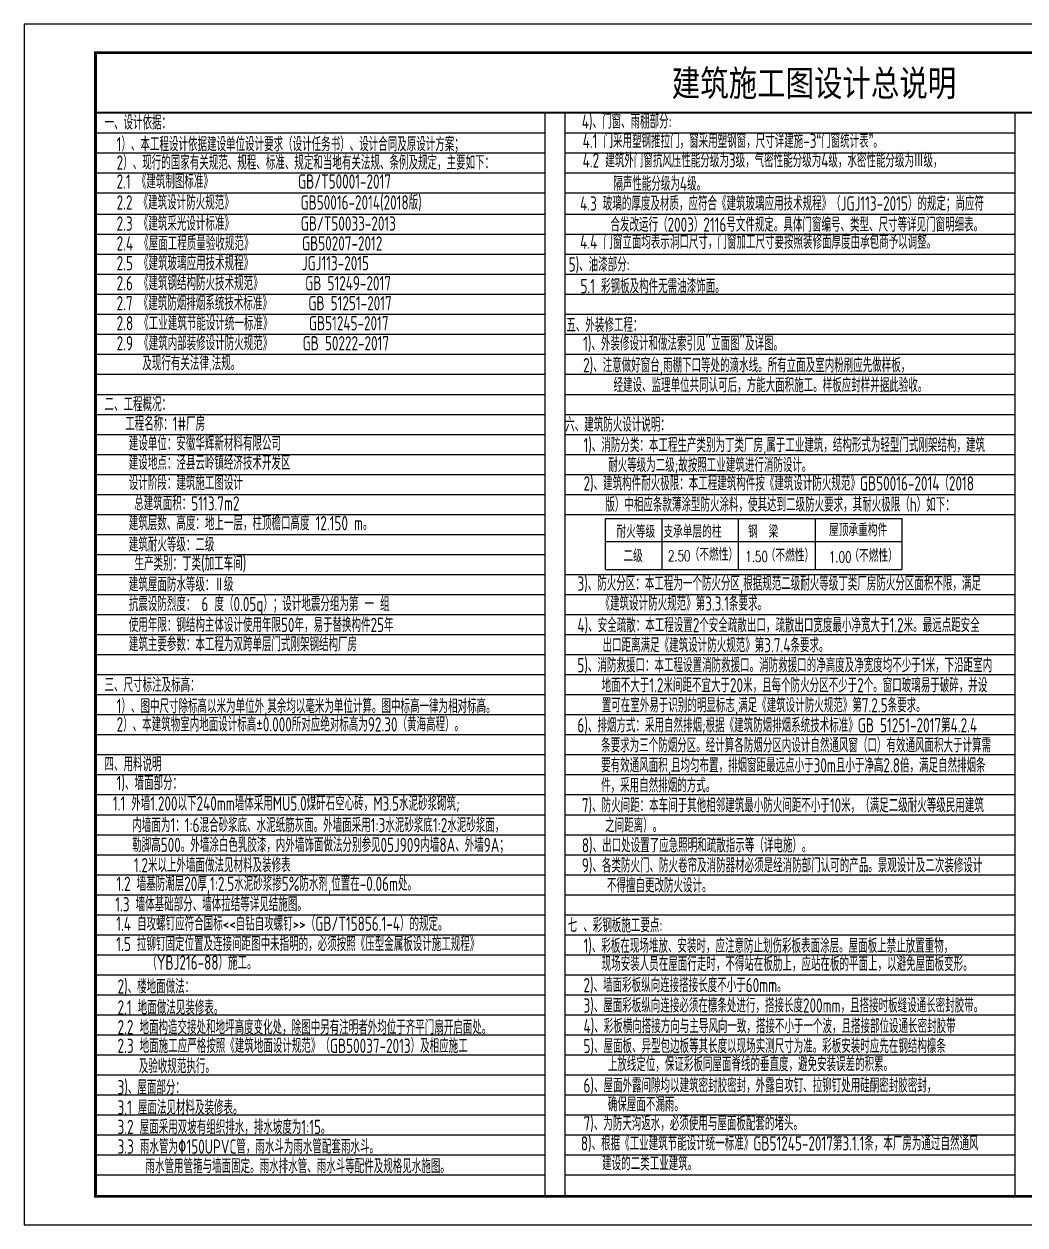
# Model space of a CAD drawing. Extents: x -266287 to 275962, y -324567 to 363765.
# Drawn here: x -195865 to -160870, y 172406 to 214406 of the extents above; entities that cross this region are included whole.
import ezdxf

# ---------------------------------------------------------------- set-up
doc = ezdxf.new("R2010")
doc.units = 0
doc.header["$LTSCALE"] = 1000
doc.layers.get('0').update_dxf_attribs({"linetype": 'CONTINUOUS'})
for name, color, linetype in [('Defpoints-1', 250, 'CONTINUOUS'), ('PUB_TEXT', 7, 'CONTINUOUS'), ('PUB_TITLE', 4, 'CONTINUOUS')]:
    doc.layers.add(name, color=color, linetype=linetype)
doc.styles.add('HZ', font='txt', dxfattribs={"bigfont": 'hztxt'})
doc.styles.add('宋体', font='', dxfattribs={"width": 0.85})
doc.styles.add('探索者', font='tssdeng.shx', dxfattribs={"width": 0.7, "bigfont": 'tssdchn.shx'})
doc.styles.get('宋体').set_extended_font_data('NSimSun')

msp = doc.modelspace()

# ---------------------------------------------------------------- linework, layer by layer
at = {"color": 250}
for p, q in [((-193365.20461, 210606.19076), (-177652.05435, 210606.19076)), ((-176952.05435, 210606.19076), (-161220.12212, 210606.19076)), ((-193365.20461, 209906.19076), (-177652.05435, 209906.19076)), ((-176952.05435, 209906.19076), (-161220.12212, 209906.19076)), ((-193365.20461, 209206.19076), (-177652.05435, 209206.19076)), ((-176952.05435, 209206.19076), (-161220.12212, 209206.19076)), ((-193365.20461, 208506.19076), (-177652.05435, 208506.19076)), ((-176952.05435, 208506.19076), (-161220.12212, 208506.19076)), ((-193365.20461, 207755.38859), (-177652.05435, 207755.38859)), ((-176952.05435, 207755.38859), (-161220.12212, 207755.38859)), ((-193365.20461, 207055.38859), (-177652.05435, 207055.38859)), ((-176952.05435, 207055.38859), (-161220.12212, 207055.38859)), ((-193365.20461, 206355.38859), (-177652.05435, 206355.38859)), ((-176952.05435, 206355.38859), (-161220.12212, 206355.38859)), ((-193365.20461, 205655.38859), (-177652.05435, 205655.38859)), ((-176952.05435, 205655.38859), (-161220.12212, 205655.38859)), ((-193365.20461, 204955.38859), (-177652.05435, 204955.38859)), ((-176952.05435, 204955.38859), (-161220.12212, 204955.38859)), ((-193365.20461, 204255.38859), (-177652.05435, 204255.38859)), ((-176952.05435, 204255.38859), (-161220.12212, 204255.38859)), ((-193365.20461, 203555.38859), (-177652.05435, 203555.38859)), ((-176952.05435, 203555.38859), (-161220.12212, 203555.38859)), ((-193365.20461, 202855.38859), (-177652.05435, 202855.38859)), ((-176952.05435, 202855.38859), (-161220.12212, 202855.38859)), ((-193365.20461, 202155.38859), (-177652.05435, 202155.38859)), ((-176952.05435, 202155.38859), (-161220.12212, 202155.38859)), ((-193365.20461, 201455.38859), (-177652.05435, 201455.38859)), ((-176952.05435, 201455.38859), (-161220.12212, 201455.38859)), ((-193365.20461, 200755.38859), (-177652.05435, 200755.38859)), ((-176952.05435, 200755.38859), (-161220.12212, 200755.38859)), ((-193365.20461, 200055.38859), (-177652.05435, 200055.38859)), ((-176952.05435, 200055.38859), (-161220.12212, 200055.38859)), ((-193365.20461, 199355.38859), (-177652.05435, 199355.38859)), ((-176952.05435, 199355.38859), (-161220.12212, 199355.38859)), ((-193365.20461, 198655.38859), (-177652.05435, 198655.38859)), ((-176952.05435, 198655.38859), (-161220.12212, 198655.38859)), ((-193365.20461, 197955.38859), (-177652.05435, 197955.38859)), ((-176952.05435, 197955.38859), (-161220.12212, 197955.38859)), ((-193365.20461, 197255.38859), (-177652.05435, 197255.38859)), ((-176952.05435, 197255.38859), (-161220.12212, 197255.38859)), ((-193365.20461, 196555.38859), (-177652.05435, 196555.38859)), ((-193365.20461, 195855.38859), (-177652.05435, 195855.38859)), ((-193365.20461, 195155.38859), (-177652.05435, 195155.38859)), ((-176952.05435, 195155.38859), (-161220.12212, 195155.38859)), ((-193365.20461, 194455.38859), (-177652.05435, 194455.38859)), ((-176952.05435, 194455.38859), (-161220.12212, 194455.38859)), ((-193365.20461, 193755.38859), (-177652.05435, 193755.38859)), ((-176952.05435, 193755.38859), (-161220.12212, 193755.38859)), ((-193365.20461, 193055.38859), (-177652.05435, 193055.38859)), ((-176952.05435, 193055.38859), (-161220.12212, 193055.38859)), ((-193365.20461, 192355.38859), (-177652.05435, 192355.38859)), ((-176952.05435, 192355.38859), (-161220.12212, 192355.38859)), ((-193365.20461, 191655.38859), (-177652.05435, 191655.38859)), ((-176952.05435, 191655.38859), (-161220.12212, 191655.38859)), ((-193365.20461, 190955.38859), (-177652.05435, 190955.38859)), ((-176952.05435, 190955.38859), (-161220.12212, 190955.38859)), ((-193365.20461, 190255.38859), (-177652.05435, 190255.38859)), ((-176952.05435, 190255.38859), (-161220.12212, 190255.38859)), ((-193365.20461, 189555.38859), (-177652.05435, 189555.38859)), ((-176952.05435, 189555.38859), (-161220.12212, 189555.38859)), ((-193365.20461, 188855.38859), (-177652.05435, 188855.38859)), ((-176952.05435, 188855.38859), (-161220.12212, 188855.38859)), ((-193365.20461, 188155.38859), (-177652.05435, 188155.38859)), ((-176952.05435, 188155.38859), (-161220.12212, 188155.38859)), ((-193365.20461, 187455.38859), (-177652.05435, 187455.38859)), ((-176952.05435, 187455.38859), (-161220.12212, 187455.38859)), ((-193365.20461, 186755.38859), (-177652.05435, 186755.38859)), ((-176952.05435, 186755.38859), (-161220.12212, 186755.38859)), ((-193365.20461, 186055.38859), (-177652.05435, 186055.38859)), ((-176952.05435, 186055.38859), (-161220.12212, 186055.38859)), ((-193365.20461, 185355.38859), (-177652.05435, 185355.38859)), ((-176952.05435, 185355.38859), (-161220.12212, 185355.38859)), ((-193365.20461, 184655.38859), (-177652.05435, 184655.38859)), ((-176952.05435, 184655.38859), (-161220.12212, 184655.38859)), ((-193365.20461, 183955.38859), (-177652.05435, 183955.38859)), ((-176952.05435, 183955.38859), (-161220.12212, 183955.38859)), ((-193365.20461, 183255.38859), (-177652.05435, 183255.38859)), ((-176952.05435, 183255.38859), (-161220.12212, 183255.38859)), ((-193365.20461, 182555.38859), (-177652.05435, 182555.38859)), ((-176952.05435, 182555.38859), (-161220.12212, 182555.38859)), ((-193365.20461, 181855.38859), (-177652.05435, 181855.38859)), ((-176952.05435, 181855.38859), (-161220.12212, 181855.38859)), ((-193365.20461, 181155.38859), (-177652.05435, 181155.38859)), ((-176952.05435, 181155.38859), (-161220.12212, 181155.38859)), ((-193365.20461, 180455.38859), (-177652.05435, 180455.38859)), ((-176952.05435, 180455.38859), (-161220.12212, 180455.38859)), ((-193365.20461, 179755.38859), (-177652.05435, 179755.38859)), ((-176952.05435, 179755.38859), (-161220.12212, 179755.38859)), ((-193365.20461, 179055.38859), (-177652.05435, 179055.38859)), ((-193365.20461, 179055.38859), (-177652.05435, 179055.38859)), ((-176952.05435, 179055.38859), (-161220.12212, 179055.38859)), ((-176952.05435, 179055.38859), (-161220.12212, 179055.38859)), ((-193365.20461, 178355.38859), (-177652.05435, 178355.38859)), ((-176952.05435, 178355.38859), (-161220.12212, 178355.38859)), ((-193365.20461, 177655.38859), (-177652.05435, 177655.38859)), ((-176952.05435, 177655.38859), (-161220.12212, 177655.38859)), ((-193365.20461, 176955.38859), (-177652.05435, 176955.38859)), ((-176952.05435, 176955.38859), (-161220.12212, 176955.38859)), ((-193365.20461, 176255.38859), (-177652.05435, 176255.38859)), ((-176952.05435, 176255.38859), (-161220.12212, 176255.38859)), ((-193365.20461, 175555.38859), (-177652.05435, 175555.38859)), ((-176952.05435, 175555.38859), (-161220.12212, 175555.38859)), ((-193365.20461, 174855.38859), (-177652.05435, 174855.38859)), ((-176952.05435, 174855.38859), (-161220.12212, 174855.38859)), ((-193365.20461, 174155.38859), (-177652.05435, 174155.38859)), ((-176952.05435, 174155.38859), (-161220.12212, 174155.38859))]:
    msp.add_line(p, q, dxfattribs=at)
at = {"layer": 'Defpoints-1', "linetype": 'ByBlock'}
for p, q in [((-177652.05435, 211306.19076), (-177652.05435, 173406.19076)), ((-176952.05435, 211306.19076), (-176952.05435, 173406.19076)), ((-161220.12212, 211306.19076), (-161220.12212, 173406.19076))]:
    msp.add_line(p, q, dxfattribs=at)
at = {"layer": 'PUB_TITLE', "color": 3}
for p, q in [((-175534.81082, 195325.53918), (-175534.81082, 197111.66157)), ((-175534.81082, 197111.66157), (-165177.78838, 197111.66157)), ((-173562.81854, 197111.66157), (-173562.81854, 195325.53918)), ((-173562.81854, 197111.66157), (-173562.81854, 195325.53918)), ((-170900.74248, 197111.66157), (-170900.74248, 195325.53918)), ((-168207.42744, 197111.66157), (-168207.42744, 195325.53918)), ((-165177.78838, 197111.66157), (-165177.78838, 195325.53918)), ((-175534.81082, 196309.67251), (-165177.78838, 196309.67251)), ((-175534.81082, 195325.53918), (-165177.78838, 195325.53918)), ((-175534.81082, 195325.53918), (-175534.81082, 195325.53918)), ((-175534.81082, 195325.53918), (-165177.78838, 195325.53918)), ((-175534.81082, 195325.53918), (-165177.78838, 195325.53918)), ((-165177.78838, 195325.53918), (-165177.78838, 195325.53918))]:
    msp.add_line(p, q, dxfattribs=at)
at = {"layer": 'PUB_TITLE', "color": 7}
msp.add_lwpolyline([(-195865.20461, 172406.19076), (-136465.20461, 172406.19076), (-136465.20461, 214406.19076), (-195865.20461, 214406.19076)], close=True, dxfattribs=at)
at = {"layer": 'PUB_TITLE', "const_width": 100}
msp.add_lwpolyline([(-193365.20461, 173406.19076), (-137465.20461, 173406.19076), (-137465.20461, 213406.19076), (-193365.20461, 213406.19076)], close=True, dxfattribs=at)
at = {"layer": 'PUB_TITLE', "const_width": 59.388}
msp.add_lwpolyline([(-193365.20461, 211306.19076), (-141674.65945, 211306.19076)], dxfattribs=at)

# ---------------------------------------------------------------- texts
at = {"color": 3, "style": 'HZ', "width": 0.7}
for s, height, p in [('耐火等级', 439.839829, (-175152.01274, 196435.75268)), ('支承单层的柱', 439.839829, (-173510.63933, 196438.12134)), ('钢', 439.83983, (-170551.38651, 196438.12134)), ('梁', 439.83983, (-169832.00596, 196438.12134)), ('屋顶承重构件', 439.839829, (-167719.27599, 196492.97139)), ('二级', 439.839829, (-174911.42282, 195586.10465)), ('2.50', 377.005567, (-173355.77948, 195620.09164)), ('（不燃性）', 439.839829, (-172591.8638, 195634.6121)), ('1.50', 377.005567, (-170649.80325, 195592.40606)), ('（不燃性）', 439.839829, (-169933.4875, 195606.92652)), ('1.00', 377.005567, (-167725.6815, 195579.32073)), ('（不燃性）', 439.839829, (-167008.68973, 195593.84119))]:
    msp.add_text(s, height=height, dxfattribs=at).set_placement(p)
at = {"layer": 'PUB_TEXT'}
for s, height, style, width, p in [('建筑施工图设计总说明', 911.392405, '宋体', 0.8, (-173218.72183, 211883.75023)), ('一、设计依据：', 500, '探索者', 0.7, (-193051.6991, 210712.26127)), ('  4)、门窗、雨棚部分:', 500, '探索者', 0.7, (-176789.54795, 210749.16691)), ('  1）、本工程设计依据建设单位设计要求（设计任务书）、设计合同及原设计方案；', 500, '探索者', 0.7, (-193051.6991, 209954.3167)), ('  4.1 门采用塑钢推拉门，窗采用塑钢窗，尺寸详建施-3“门窗统计表”。', 500, '探索者', 0.7, (-176758.35038, 210068.01532)), ('  2）、现行的国家有关规范、规程、标准、规定和当地有关法规、条例及规定，主要如下：', 500, '探索者', 0.7, (-193051.6991, 209310.69066)), ('  4.2 建筑外门窗抗风压性能分级为3级，气密性能分级为4级，水密性能分级为Ⅲ级，', 500, '探索者', 0.7, (-176758.35038, 209387.70556)), ('  2.1 《建筑制图标准》              GB/T50001-2017', 500, '探索者', 0.7, (-193051.6991, 208650.6575)), ('       隔声性能分级为4级。', 500, '探索者', 0.7, (-176749.27901, 208571.64768)), ('  2.2 《建筑设计防火规范》           GB50016-2014(2018版)', 500, '探索者', 0.7, (-193051.6991, 207915.01121)), ('  4.3 玻璃的厚度及材质，应符合《建筑玻璃应用技术规程》（JGJ113-2015）的规定；尚应符', 500, '探索者', 0.7, (-176849.02826, 207880.60888)), ('  2.3 《建筑采光设计标准》           GB/T50033-2013', 500, '探索者', 0.7, (-193051.6991, 207179.11539)), ('       合发改运行（2003）2116号文件规定。具体门窗编号、类型、尺寸等详见门窗明细表。', 500, '探索者', 0.7, (-176849.02826, 207140.9466)), ('  4.4 门窗立面均表示洞口尺寸，门窗加工尺寸要按照装修面厚度由承包商予以调整。', 500, '探索者', 0.7, (-176849.02826, 206540.54509)), ('  2.4 《屋面工程质量验收规范》        GB50207-2012', 500, '探索者', 0.7, (-193051.6991, 206485.22315)), ('  2.5 《建筑玻璃应用技术规程》        JGJ113-2015', 500, '探索者', 0.7, (-193051.6991, 205792.27625)), ('  5)、油漆部分:', 500, '探索者', 0.7, (-177249.20969, 205746.27244)), ('  2.6 《建筑钢结构防火技术规范》       GB 51249-2017 ', 500, '探索者', 0.7, (-193051.6991, 205092.27625)), ('  5.1 彩钢板及构件无需油漆饰面。', 500, '探索者', 0.7, (-176834.6902, 204989.82623)), ('  2.7 《建筑防烟排烟系统技术标准》      GB 51251-2017', 500, '探索者', 0.7, (-193051.6991, 204392.27625)), ('  2.8 《工业建筑节能设计统一标准》      GB51245-2017', 500, '探索者', 0.7, (-193051.6991, 203692.27625)), ('五、外装修工程：', 500, '探索者', 0.7, (-176904.44994, 203630.63102)), ('  2.9 《建筑内部装修设计防火规范》     GB 50222-2017', 500, '探索者', 0.7, (-193051.6991, 202992.27625)), ('  1)、外装修设计和做法索引见"立面图"及详图。', 500, '探索者', 0.7, (-176743.81599, 202982.10051)), ('及现行有关法律.法规。', 500, '探索者', 0.7, (-191728.19562, 202292.27625)), ('  2)、注意做好窗台,雨棚下口等处的滴水线。所有立面及室内粉刷应先做样板，', 500, '探索者', 0.7, (-176743.81599, 202224.97508)), ('       经建设、监理单位共同认可后，方能大面积施工。样板应封样并据此验收。', 500, '探索者', 0.7, (-176743.81599, 201528.56995)), ('二、工程概况：', 500, '探索者', 0.7, (-193051.6991, 200859.7337)), ('工程名称：1#厂房', 500, '探索者', 0.7, (-192328.63712, 200177.64803)), ('六、建筑防火设计说明：', 500, '探索者', 0.7, (-176943.84597, 200145.6268)), ('    建设单位：安徽华辉新材料有限公司', 500, '探索者', 0.7, (-193051.6991, 199486.32833)), ('  1)、消防分类：本工程生产类别为丁类厂房,属于工业建筑，结构形式为轻型门式刚架结构，建筑', 500, '探索者', 0.7, (-176729.82934, 199433.00494)), ('    建设地点：泾县云岭镇经济技术开发区', 500, '探索者', 0.7, (-193051.6991, 198813.45032)), ('耐火等级为二级;故按照工业建筑进行消防设计。', 500, '探索者', 0.7, (-175442.34807, 198733.00494)), ('    设计阶段：建筑施工图设计', 500, '探索者', 0.7, (-193051.6991, 198106.36025)), (' 2)、建筑构件耐火极限：本工程建筑构件按《建筑设计防火规范》GB50016-2014（2018', 500, '探索者', 0.7, (-176515.18488, 198089.77249)), ('总建筑面积：5113.7m2', 500, '探索者', 0.7, (-192013.41718, 197391.78672)), ('版）中相应条款薄涂型防火涂料，使其达到二级防火要求，其耐火极限（h）如下：', 500, '探索者', 0.7, (-175540.6014, 197350.32147)), ('    建筑层数、高度：地上一层，柱顶檐口高度 12.150 m。', 500, '探索者', 0.7, (-193051.6991, 196699.57703)), ('    建筑耐火等级：二级', 500, '探索者', 0.7, (-193051.6991, 195953.62744)), ('生产类别：丁类(加工车间)', 500, '探索者', 0.7, (-192002.72412, 195289.76533)), ('    建筑屋面防水等级：Ⅱ级', 500, '探索者', 0.7, (-193051.6991, 194557.66312)), ('3)、防火分区：本工程为一个防火分区,根据规范二级耐火等级丁类厂房防火分区面积不限，满足', 500, '探索者', 0.7, (-176515.18488, 194589.77249)), ('    抗震设防烈度： 6 度（0.05g）；设计地震分组为第 一 组', 500, '探索者', 0.7, (-193051.6991, 193872.16326)), ('《建筑设计防火规范》第3.3.1条要求。', 500, '探索者', 0.7, (-175709.65656, 193889.77249)), ('    使用年限：钢结构主体设计使用年限50年，易于替换构件25年', 500, '探索者', 0.7, (-193051.6991, 193142.4017)), (' 4)、安全疏散：本工程设置2个安全疏散出口，疏散出口宽度最小净宽大于1.2米。最远点距安全', 500, '探索者', 0.7, (-176729.82934, 193133.00494)), ('    建筑主要参数：本工程为双跨单层门式刚架钢结构厂房', 500, '探索者', 0.7, (-193051.6991, 192465.70018)), ('出口距离满足《建筑设计防火规范》第3.7.4条要求。', 500, '探索者', 0.7, (-175638.29621, 192433.00494)), (' 5)、消防救援口：本工程设置消防救援口。消防救援口的净高度及净宽度均不少于1米，下沿距室内', 500, '探索者', 0.7, (-176729.82934, 191733.00494)), ('三、尺寸标注及标高：', 500, '探索者', 0.7, (-193051.6991, 191045.06607)), ('地面不大于1.2米间距不宜大于20米，且每个防火分区不少于2个。窗口玻璃易于破碎，并设', 500, '探索者', 0.7, (-175666.31845, 191033.00494)), ('  1）、图中尺寸除标高以米为单位外,其余均以毫米为单位计算。图中标高一律为相对标高。', 500, '探索者', 0.7, (-193051.6991, 190300.62037)), ('置可在室外易于识别的明显标志,满足《建筑设计防火规范》第7.2.5条要求。', 500, '探索者', 0.7, (-175666.31845, 190333.00494)), ('  2）、本建筑物室内地面设计标高%%P0.000所对应绝对标高为92.30（黄海高程）。', 500, '探索者', 0.7, (-193051.6991, 189662.99343)), (' 6)、排烟方式：采用自然排烟;根据《建筑防烟排烟系统技术标准》GB 51251-2017第4.2.4', 500, '探索者', 0.7, (-176729.82934, 189633.00494)), ('条要求为三个防烟分区。经计算各防烟分区内设计自然通风窗（口）有效通风面积大于计算需', 500, '探索者', 0.7, (-175687.8889, 188933.00494)), ('四、用料说明', 500, '探索者', 0.7, (-193051.6991, 188269.85834)), ('要有效通风面积,且均匀布置，排烟窗距最远点小于30m且小于净高2.8倍，满足自然排烟条', 500, '探索者', 0.7, (-175687.8889, 188233.00494)), ('  1)、墙面部分：', 500, '探索者', 0.7, (-193051.6991, 187614.31286)), ('件，采用自然排烟的方式。', 500, '探索者', 0.7, (-175687.8889, 187533.00494)), (' 1.1 外墙1.200以下240mm墙体采用MU5.0煤矸石空心砖，M3.5水泥砂浆砌筑;', 500, '探索者', 0.7, (-192971.35804, 186895.56087)), (' 7)、防火间距：本车间于其他相邻建筑最小防火间距不小于10米，（满足二级耐火等级民用建筑', 500, '探索者', 0.7, (-176575.12711, 186833.00494)), ('内墙面为1：1:6混合砂浆底、水泥纸筋灰面。外墙面采用1:3水泥砂浆底1:2水泥砂浆面，', 500, '探索者', 0.7, (-192076.98654, 186139.69468)), ('之间距离）。', 500, '探索者', 0.7, (-175549.07501, 186133.00494)), ('勒脚高500。外墙涂白色乳胶漆，内外墙饰面做法分别参见05J909内墙8A、外墙9A；', 500, '探索者', 0.7, (-192082.5019, 185447.90289)), (' 8)、出口处设置了应急照明和疏散指示等（详电施）。', 500, '探索者', 0.7, (-176575.12711, 185433.00494)), ('1.2米以上外墙面做法见材料及装修表', 500, '探索者', 0.7, (-192025.95328, 184741.27374)), (' 9)、各类防火门、防火卷帘及消防器材必须是经消防部门认可的产品。景观设计及二次装修设计', 500, '探索者', 0.7, (-176575.12711, 184733.00494)), ('  1.2 墙基防潮层20厚,1:2.5水泥砂浆掺5%%%防水剂,位置在-0.06m处。', 500, '探索者', 0.7, (-193058.09592, 184087.89913)), ('不得擅自更改防火设计。', 500, '探索者', 0.7, (-175484.68543, 184033.00494)), ('  1.3 墙体基础部分、墙体拉结等详见结施图。', 500, '探索者', 0.7, (-193100.37049, 183372.09777)), ('  1.4 自攻螺钉应符合国标<<自钻自攻螺钉>>（GB/T15856.1-4）的规定。', 500, '探索者', 0.7, (-193065.54268, 182692.63863)), ('七 、彩钢板施工要点:', 500, '探索者', 0.7, (-176855.52702, 182639.1988)), ('  1.5 拉铆钉固定位置及连接间距图中未指明的，必须按照《压型金属板设计施工规程》', 500, '探索者', 0.7, (-193062.49293, 181982.87759)), ('  1)、彩板在现场堆放、安装时，应注意防止划伤彩板表面涂层。屋面板上禁止放置重物，', 500, '探索者', 0.7, (-176729.82934, 181920.93755)), ('       （YBJ216-88）施工。', 500, '探索者', 0.7, (-193040.35897, 181332.75997)), ('     现场安装人员在屋面行走时，不得站在板肋上，应站在板的平面上，以避免屋面板变形。', 500, '探索者', 0.7, (-176729.82934, 181285.5923)), ('  2)、楼地面做法：', 500, '探索者', 0.7, (-193020.28479, 180497.66451)), ('  2)、墙面彩板纵向连接搭接长度不小于60mm。', 500, '探索者', 0.7, (-176729.82934, 180546.35951)), ('  2.1 地面做法见装修表。', 500, '探索者', 0.7, (-193020.28479, 179763.79843)), ('  3)、屋面彩板纵向连接必须在檩条处进行，搭接长度200mm，且搭接时板缝设通长密封胶带。', 500, '探索者', 0.7, (-176729.82934, 179833.38631)), ('  2.2 地面构造交接处和地坪高度变化处，除图中另有注明者外均位于齐平门扇开启面处。', 500, '探索者', 0.7, (-193020.28479, 179073.9137)), ('  4)、彩板横向搭接方向与主导风向一致，搭接不小于一个波，且搭接部位设通长密封胶带', 500, '探索者', 0.7, (-176729.82934, 179113.43306)), ('  2.3 地面施工应严格按照《建筑地面设计规范》（GB50037-2013）及相应施工', 500, '探索者', 0.7, (-193020.28479, 178422.78611)), ('  5)、屋面板、异型包边板等其长度以现场实测尺寸为准。彩板安装时应先在钢结构檩条', 500, '探索者', 0.7, (-176729.82934, 178415.09864)), ('及验收规范执行。', 500, '探索者', 0.7, (-191850.14255, 177712.51774)), ('      上放线定位，保证彩板同屋面脊线的垂直度，避免安装误差的积累。', 500, '探索者', 0.7, (-176729.82934, 177776.16161)), ('  3)、屋面部分：', 500, '探索者', 0.7, (-193020.28479, 176973.2622)), ('  6)、屋面外露间隙均以建筑密封胶密封，外露自攻钉、拉铆钉处用硅酮密封胶密封，', 500, '探索者', 0.7, (-176729.82934, 177037.91843)), ('  3.1 屋面法见材料及装修表。', 500, '探索者', 0.7, (-193020.28479, 176269.3049)), ('      确保屋面不漏雨。', 500, '探索者', 0.7, (-176729.82934, 176373.75415)), ('  3.2 屋面采用双坡有组织排水，排水坡度为1:15。', 500, '探索者', 0.7, (-193020.28479, 175584.32182)), ('  7)、为防天沟返水，必须使用与屋面板配套的堵头。', 500, '探索者', 0.7, (-176729.82934, 175709.58766)), ('8)、根据《工业建筑节能设计统一标准》GB51245-2017第3.1.1条，本厂房为通过自然通风', 500, '探索者', 0.7, (-176398.24354, 175009.58766)), ('  3.3 雨水管为%%130150UPVC管，雨水斗为雨水管配套雨水斗。', 500, '探索者', 0.7, (-193020.28479, 174897.88804)), ('       雨水管用管箍与墙面固定。雨水排水管、雨水斗等配件及规格见水施图。', 500, '探索者', 0.7, (-193105.97602, 174216.15093)), ('建设的二类工业建筑。', 500, '探索者', 0.7, (-175652.27779, 174309.58766))]:
    msp.add_text(s, height=height, dxfattribs=dict(at, style=style, width=width)).set_placement(p)

doc.saveas('drawing.dxf')
